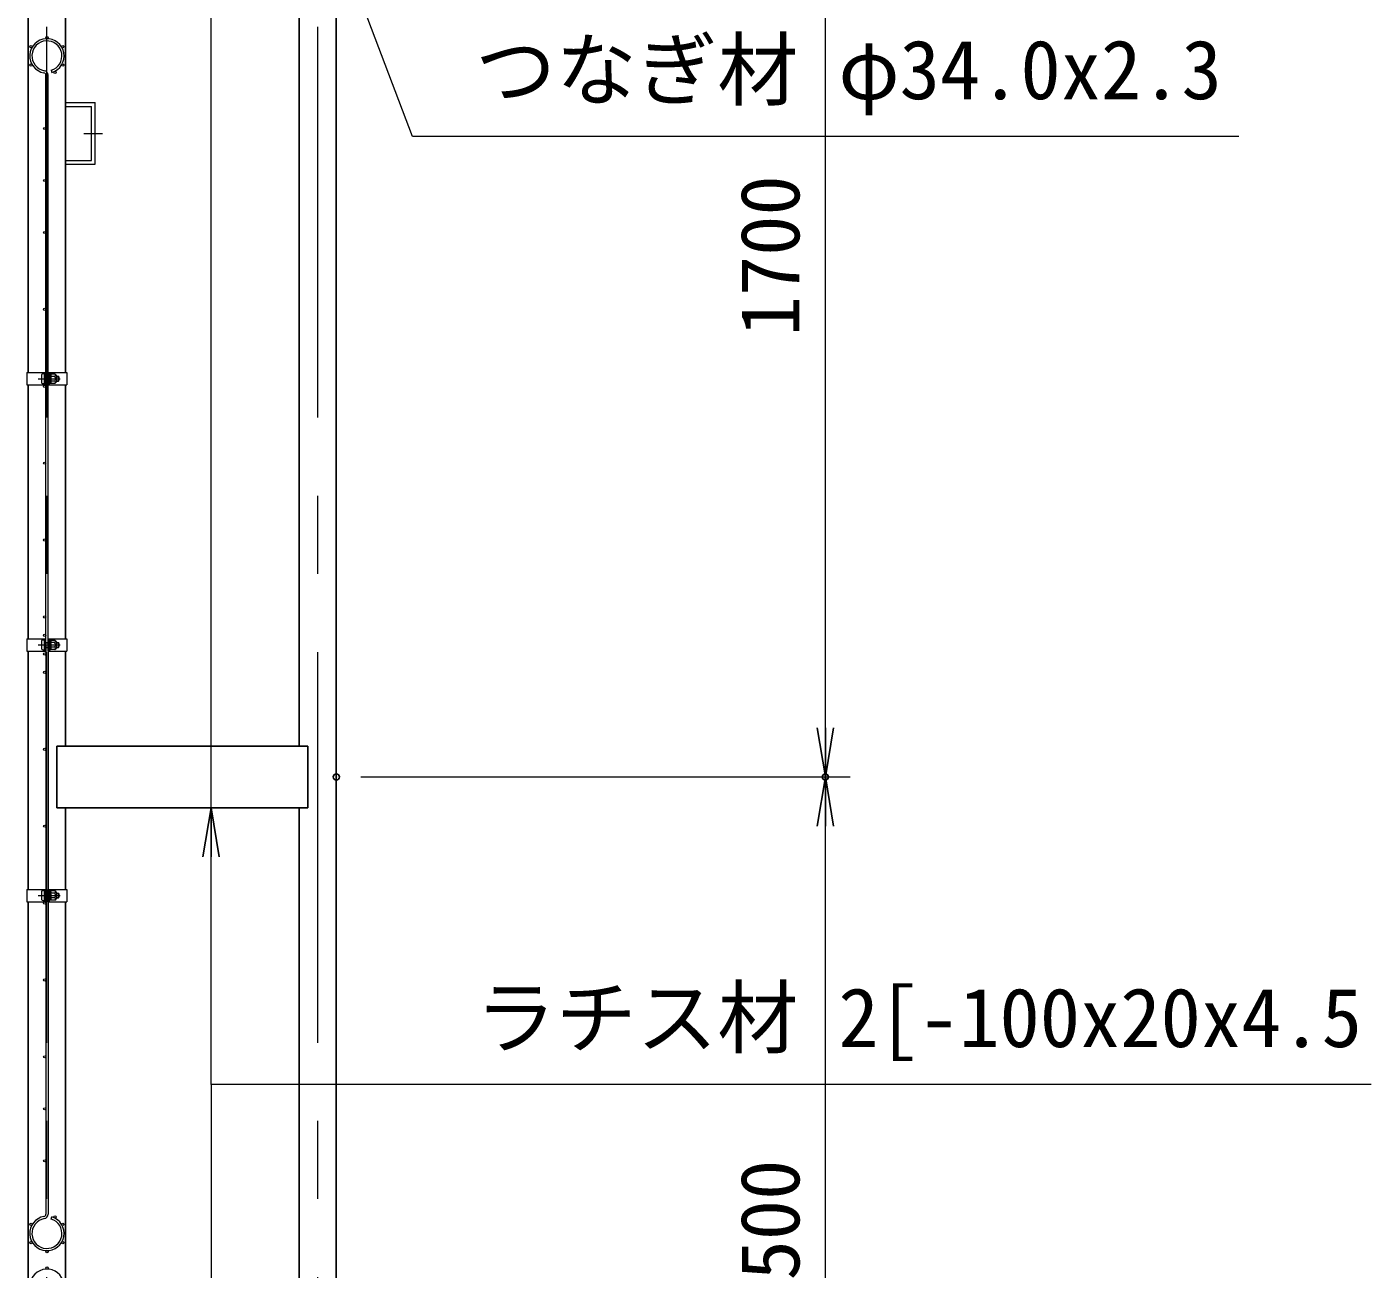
# Model space of a CAD drawing. Units: millimetres, scale not verified. Extents: x -8400 to 8400, y -5940 to 5940.
# Drawn here: x -1921 to 263, y 632 to 2651 of the extents above; entities that cross this region are included whole.
import ezdxf
from ezdxf.enums import TextEntityAlignment as Align

# ---------------------------------------------------------------- set-up
doc = ezdxf.new("R2010")
doc.units = ezdxf.units.MM
doc.header["$LTSCALE"] = 20
doc.header["$PDMODE"] = 32
doc.header["$PDSIZE"] = 10
doc.linetypes.add('USER1', pattern=[50.8, 31.75, -6.35, 6.35, -6.35])
for name, color, linetype, lineweight in [('0-3_D-STR1', 1, 'Continuous', 25), ('0-4_D-STR-DIM', 7, 'Continuous', 13), ('0-A_D-STR3', 3, 'Continuous', 13), ('0-B_D-STR2', 7, 'Continuous', 13), ('0-C_D-BMK', 2, 'USER1', 13), ('0-D_D-STR-TXT', 7, 'Continuous', 13)]:
    doc.layers.add(name, color=color, linetype=linetype, lineweight=lineweight)
doc.layers.add('0-5_0', color=7, linetype='Continuous')
doc.layers.add('0-6_Defpoints', color=7, linetype='Continuous')
doc.styles.add('ＭＳ ゴシック', font='')
doc.styles.get('ＭＳ ゴシック').set_extended_font_data('MS Gothic')

# ---------------------------------------------------------------- blocks, each defined once
blk = doc.blocks.new('_Open')
at = {"layer": '0-5_0'}
blk.add_line((-20, 3.333), (0, 0), dxfattribs=at)
blk.add_lwpolyline([(-20, -3.333), (0, 0), (-20, 0)], dxfattribs=at)

msp = doc.modelspace()

# ---------------------------------------------------------------- linework, layer by layer
at = {"layer": '0-3_D-STR1'}
for p, q in [((-1919.12, 3229.03), (-1919.12, 2089.03)), ((-1418.62, -4068.22), (-1418.62, 3140.78)), ((-1858.62, 2089.03), (-1858.62, 3031.78)), ((-1479.12, 3031.78), (-1479.12, 1481.78)), ((-1919.12, 2069.03), (-1919.12, 1656.28)), ((-1858.62, 1656.28), (-1858.62, 2069.03)), ((-1919.12, 1636.28), (-1919.12, 1249.03)), ((-1858.62, 1481.78), (-1858.62, 1636.28)), ((-1464.87, 1481.78), (-1872.87, 1481.78)), ((-1872.87, 1481.78), (-1872.87, 1381.78)), ((-1464.87, 1481.78), (-1464.87, 1381.78)), ((-1464.87, 1381.78), (-1872.87, 1381.78)), ((-1858.62, 1249.03), (-1858.62, 1381.78)), ((-1479.12, 1381.78), (-1479.12, -18.22)), ((-1919.12, 1229.03), (-1919.12, 89.03)), ((-1858.62, 89.03), (-1858.62, 1229.03))]:
    msp.add_line(p, q, dxfattribs=at)
at = {"layer": '0-4_D-STR-DIM'}
for p, q in [((-623.87, 1511.78), (-623.87, 3051.78)), ((-1378.62, 1431.78), (-583.87, 1431.78)), ((-1378.62, 1431.78), (-583.87, 1431.78)), ((-623.87, 11.78), (-623.87, 1351.78))]:
    msp.add_line(p, q, dxfattribs=at)
at = {"layer": '0-6_Defpoints'}
for p in [(-1418.62, 1431.78), (-1418.62, 1431.78), (-623.87, 1431.78)]:
    msp.add_point(p, dxfattribs=at)
at = {"layer": '0-A_D-STR3'}
for p, q in [((-1858.62, 2527.78), (-1810.62, 2527.78)), ((-1858.62, 2521.78), (-1816.62, 2521.78)), ((-1816.62, 2433.78), (-1816.62, 2521.78)), ((-1810.62, 2427.78), (-1810.62, 2527.78)), ((-1858.62, 2433.78), (-1816.62, 2433.78)), ((-1858.62, 2427.78), (-1810.62, 2427.78)), ((-1921.42, 2089.03), (-1890.67, 2089.03)), ((-1921.42, 2089.03), (-1921.42, 2069.03)), ((-1897.77, 2085.53), (-1897.77, 2072.53)), ((-1892.97, 2069.03), (-1892.97, 2089.03)), ((-1892.97, 2087.03), (-1892.97, 2071.03)), ((-1890.67, 2069.03), (-1890.67, 2089.03)), ((-1890.67, 2083.03), (-1887.07, 2083.03)), ((-1890.67, 2082.36), (-1887.07, 2082.36)), ((-1890.67, 2075.71), (-1887.07, 2075.71)), ((-1890.67, 2075.03), (-1887.07, 2075.03)), ((-1887.07, 2069.03), (-1887.07, 2089.03)), ((-1887.07, 2089.03), (-1856.32, 2089.03)), ((-1884.77, 2069.03), (-1884.77, 2089.03)), ((-1884.77, 2083.53), (-1884.39, 2086.7)), ((-1884.77, 2083.53), (-1884.77, 2074.53)), ((-1882.62, 2086.78), (-1884.29, 2086.78)), ((-1882.58, 2079.03), (-1882.58, 2086.76)), ((-1875.78, 2082.79), (-1882.58, 2082.79)), ((-1882.58, 2079.03), (-1882.58, 2071.31)), ((-1875.78, 2075.28), (-1882.58, 2075.28)), ((-1882.48, 2086.54), (-1882.52, 2086.71)), ((-1875.78, 2086.54), (-1882.48, 2086.54)), ((-1873.27, 2084.03), (-1873.27, 2074.03)), ((-1873.27, 2083.03), (-1869.97, 2083.03)), ((-1873.27, 2082.36), (-1869.65, 2082.36)), ((-1873.27, 2075.71), (-1869.65, 2075.71)), ((-1873.27, 2075.03), (-1869.97, 2075.03)), ((-1869.97, 2083.03), (-1869.97, 2075.03)), ((-1856.32, 2089.03), (-1856.32, 2069.03)), ((-1921.42, 2069.03), (-1890.67, 2069.03)), ((-1887.07, 2069.03), (-1856.32, 2069.03)), ((-1884.77, 2074.53), (-1884.39, 2071.37)), ((-1882.64, 2071.28), (-1884.29, 2071.28)), ((-1875.78, 2071.53), (-1882.48, 2071.53)), ((-1921.42, 1656.28), (-1890.67, 1656.28)), ((-1921.42, 1656.28), (-1921.42, 1636.28)), ((-1897.77, 1652.78), (-1897.77, 1639.78)), ((-1892.97, 1636.28), (-1892.97, 1656.28)), ((-1892.97, 1654.28), (-1892.97, 1638.28)), ((-1890.67, 1636.28), (-1890.67, 1656.28)), ((-1890.67, 1650.28), (-1887.07, 1650.28)), ((-1890.67, 1649.61), (-1887.07, 1649.61)), ((-1890.67, 1642.96), (-1887.07, 1642.96)), ((-1890.67, 1642.28), (-1887.07, 1642.28)), ((-1887.07, 1636.28), (-1887.07, 1656.28)), ((-1887.07, 1656.28), (-1856.32, 1656.28)), ((-1884.77, 1636.28), (-1884.77, 1656.28)), ((-1884.77, 1650.78), (-1884.39, 1653.95)), ((-1884.77, 1650.78), (-1884.77, 1641.78)), ((-1884.77, 1641.78), (-1884.39, 1638.62)), ((-1882.62, 1654.03), (-1884.29, 1654.03)), ((-1882.64, 1638.53), (-1884.29, 1638.53)), ((-1882.58, 1646.28), (-1882.58, 1654.01)), ((-1875.78, 1650.04), (-1882.58, 1650.04)), ((-1882.58, 1646.28), (-1882.58, 1638.56)), ((-1875.78, 1642.53), (-1882.58, 1642.53)), ((-1882.48, 1653.79), (-1882.52, 1653.96)), ((-1875.78, 1653.79), (-1882.48, 1653.79)), ((-1875.78, 1638.78), (-1882.48, 1638.78)), ((-1873.27, 1651.28), (-1873.27, 1641.28)), ((-1873.27, 1650.28), (-1869.97, 1650.28)), ((-1873.27, 1649.61), (-1869.65, 1649.61)), ((-1873.27, 1642.96), (-1869.65, 1642.96)), ((-1873.27, 1642.28), (-1869.97, 1642.28)), ((-1869.97, 1650.28), (-1869.97, 1642.28)), ((-1856.32, 1656.28), (-1856.32, 1636.28)), ((-1921.42, 1636.28), (-1890.67, 1636.28)), ((-1887.07, 1636.28), (-1856.32, 1636.28)), ((-1921.42, 1249.03), (-1890.67, 1249.03)), ((-1921.42, 1249.03), (-1921.42, 1229.03)), ((-1897.77, 1245.53), (-1897.77, 1232.53)), ((-1892.97, 1229.03), (-1892.97, 1249.03)), ((-1892.97, 1247.03), (-1892.97, 1231.03)), ((-1890.67, 1229.03), (-1890.67, 1249.03)), ((-1887.07, 1229.03), (-1887.07, 1249.03)), ((-1887.07, 1249.03), (-1856.32, 1249.03)), ((-1884.77, 1229.03), (-1884.77, 1249.03)), ((-1884.77, 1243.53), (-1884.39, 1246.7)), ((-1882.62, 1246.78), (-1884.29, 1246.78)), ((-1882.58, 1239.03), (-1882.58, 1246.76)), ((-1882.48, 1246.54), (-1882.52, 1246.71)), ((-1875.78, 1246.54), (-1882.48, 1246.54)), ((-1856.32, 1249.03), (-1856.32, 1229.03)), ((-1921.42, 1229.03), (-1890.67, 1229.03)), ((-1890.67, 1243.03), (-1887.07, 1243.03)), ((-1890.67, 1242.36), (-1887.07, 1242.36)), ((-1890.67, 1235.71), (-1887.07, 1235.71)), ((-1890.67, 1235.03), (-1887.07, 1235.03)), ((-1887.07, 1229.03), (-1856.32, 1229.03)), ((-1884.77, 1243.53), (-1884.77, 1234.53)), ((-1884.77, 1234.53), (-1884.39, 1231.37)), ((-1882.64, 1231.28), (-1884.29, 1231.28)), ((-1875.78, 1242.79), (-1882.58, 1242.79)), ((-1882.58, 1239.03), (-1882.58, 1231.31)), ((-1875.78, 1235.28), (-1882.58, 1235.28)), ((-1875.78, 1231.53), (-1882.48, 1231.53)), ((-1873.27, 1244.03), (-1873.27, 1234.03)), ((-1873.27, 1243.03), (-1869.97, 1243.03)), ((-1873.27, 1242.36), (-1869.65, 1242.36)), ((-1873.27, 1235.71), (-1869.65, 1235.71)), ((-1873.27, 1235.03), (-1869.97, 1235.03)), ((-1869.97, 1243.03), (-1869.97, 1235.03))]:
    msp.add_line(p, q, dxfattribs=at)
for centre, radius, start, end in [((-1884.29, 2086.68), 0.1, 90, 173), ((-1882.62, 2086.68), 0.1, 15, 90), ((-1887.46, 2084.66), 5.32, 339.37322, 22.7756), ((-1887.46, 2073.41), 5.32, 337.2244, 20.62678), ((-1903.33, 2079.03), 21.19, 0, 10.20031), ((-1903.33, 2079.03), 21.19, 349.79969, 0), ((-1876.8, 2084.66), 2.13, 298.45309, 61.54691), ((-1881.54, 2079.03), 6.87, 0, 33.09348), ((-1881.54, 2079.03), 6.87, 326.90652, 0), ((-1876.8, 2073.4), 2.13, 298.45309, 61.54691), ((-1880.05, 2079.78), 8, 32.13463, 57.68315), ((-1877.47, 2079.03), 8.5, 331.92751, 28.07249), ((-1884.29, 2071.38), 0.1, 187, 270), ((-1882.64, 2071.38), 0.1, 270, 337.2244), ((-1880.05, 2078.29), 8, 302.31685, 327.86537), ((-1884.29, 1653.93), 0.1, 90, 173), ((-1884.29, 1638.63), 0.1, 187, 270), ((-1882.64, 1638.63), 0.1, 270, 337.2244), ((-1882.62, 1653.93), 0.1, 15, 90), ((-1887.46, 1651.91), 5.32, 339.37322, 22.7756), ((-1887.46, 1640.66), 5.32, 337.2244, 20.62678), ((-1903.33, 1646.28), 21.19, 0, 10.20031), ((-1903.33, 1646.28), 21.19, 349.79969, 0), ((-1876.8, 1651.91), 2.13, 298.45309, 61.54691), ((-1881.54, 1646.28), 6.87, 0, 33.09348), ((-1881.54, 1646.28), 6.87, 326.90652, 0), ((-1876.8, 1640.65), 2.13, 298.45309, 61.54691), ((-1880.05, 1647.03), 8, 32.13463, 57.68315), ((-1880.05, 1645.54), 8, 302.31685, 327.86537), ((-1877.47, 1646.28), 8.5, 331.92751, 28.07249), ((-1884.29, 1246.68), 0.1, 90, 173), ((-1882.62, 1246.68), 0.1, 15, 90), ((-1887.46, 1244.66), 5.32, 339.37322, 22.7756), ((-1876.8, 1244.66), 2.13, 298.45309, 61.54691), ((-1880.05, 1239.78), 8, 32.13463, 57.68315), ((-1884.29, 1231.38), 0.1, 187, 270), ((-1882.64, 1231.38), 0.1, 270, 337.2244), ((-1887.46, 1233.41), 5.32, 337.2244, 20.62678), ((-1903.33, 1239.03), 21.19, 0, 10.20031), ((-1903.33, 1239.03), 21.19, 349.79969, 0), ((-1881.54, 1239.03), 6.87, 0, 33.09348), ((-1881.54, 1239.03), 6.87, 326.90652, 0), ((-1876.8, 1233.4), 2.13, 298.45309, 61.54691), ((-1880.05, 1238.29), 8, 302.31685, 327.86537), ((-1877.47, 1239.03), 8.5, 331.92751, 28.07249)]:
    msp.add_arc(centre, radius, start, end, dxfattribs=at)
for centre, start_param, end_param in [((-1892.97, 2085.53), 1.5707963, 3.1415927), ((-1892.97, 2072.53), 3.1415927, 4.712389), ((-1892.97, 1652.78), 1.5707963, 3.1415927), ((-1892.97, 1639.78), 3.1415927, 4.712389), ((-1892.97, 1245.53), 1.5707963, 3.1415927), ((-1892.97, 1232.53), 3.1415927, 4.712389)]:
    msp.add_ellipse(centre, major_axis=(4.8, 0), ratio=0.3125, start_param=start_param, end_param=end_param, dxfattribs=at)
at = {"layer": '0-B_D-STR2'}
for p, q in [((-1881.9, 2580.4), (-1880.87, 2576.95)), ((-1890.67, 1646.78), (-1890.67, 2572.65)), ((-1887.07, 1646.78), (-1887.07, 2572.65)), ((-1890.67, 1646.78), (-1890.67, 720.92)), ((-1887.07, 1646.78), (-1887.07, 720.92)), ((-1881.9, 713.17), (-1880.87, 716.62))]:
    msp.add_line(p, q, dxfattribs=at)
for centre in [(-1888.87, 2633.58), (-1914.68, 2618.68), (-1863.07, 2618.68), (-1914.68, 2588.88), (-1875.76, 2577.03), (-1863.07, 2588.88), (-1892.47, 2485.78), (-1892.47, 2401.28), (-1892.47, 2316.78), (-1892.47, 2191.78), (-1892.47, 2066.78), (-1892.47, 1941.78), (-1892.47, 1816.78), (-1892.47, 1691.78), (-1892.47, 1661.78), (-1892.47, 1631.78), (-1892.47, 1601.78), (-1892.47, 1476.78), (-1892.47, 1351.78), (-1892.47, 1226.78), (-1892.47, 1101.78), (-1892.47, 976.78), (-1892.47, 892.28), (-1892.47, 807.78), (-1914.68, 704.68), (-1875.76, 716.54), (-1863.07, 704.68), (-1914.68, 674.88), (-1888.87, 659.98), (-1863.07, 674.88), (-1888.87, 633.58)]:
    msp.add_circle(centre, 1.8, dxfattribs=at)
for centre, radius, start, end in [((-1888.87, 2603.78), 28, 286.60421, 260.16066), ((-1888.87, 2603.78), 24.4, 286.60421, 260.16066), ((-1894.27, 2572.65), 7.2, 0, 80.16066), ((-1894.27, 2572.65), 3.6, 0, 80.16066), ((-1894.27, 720.92), 3.6, 279.83934, 0), ((-1894.27, 720.92), 7.2, 279.83934, 0), ((-1888.87, 689.78), 28, 99.83934, 73.39579), ((-1888.87, 689.78), 24.4, 99.83934, 73.39579), ((-1888.87, 603.78), 28, 286.60421, 260.16066)]:
    msp.add_arc(centre, radius, start, end, dxfattribs=at)
at = {"layer": '0-C_D-BMK'}
for p, q in [((-1888.87, -4080.22), (-1888.87, 4646.78)), ((-1448.87, -4080.22), (-1448.87, 3162.78)), ((-1828.64, 2477.78), (-1798.61, 2477.78)), ((-1903.29, 2079.03), (-1867.55, 2079.03)), ((-1903.29, 1646.28), (-1867.55, 1646.28)), ((-1903.29, 1239.03), (-1867.55, 1239.03))]:
    msp.add_line(p, q, dxfattribs=at)
at = {"layer": '0-D_D-STR-TXT'}
for points in [[(262.76, 931.78), (-1622.19, 931.78), (-1622.19, 3029.78)], [(47.79, 2472.49), (-1294.88, 2472.49), (-1488.53, 2984.37)], [(262.76, 931.78), (-1622.19, 931.78), (-1622.19, 1379.78)], [(262.76, 931.78), (-1622.19, 931.78), (-1622.19, -1116.22)], [(262.76, 931.78), (-1622.19, 931.78), (-1622.19, -1816.22)], [(262.76, 931.78), (-1622.19, 931.78), (-1622.19, -2416.22)], [(262.76, 931.78), (-1622.19, 931.78), (-1622.19, -16.22)], [(262.76, 931.78), (-1622.19, 931.78), (-1622.19, -2916.22)]]:
    msp.add_lwpolyline(points, dxfattribs=at)

# ---------------------------------------------------------------- block references
at = {"layer": '0-4_D-STR-DIM', "xscale": 4, "yscale": 4}
for rotation in [270, 90]:
    msp.add_blockref('_Open', (-623.87, 1431.78), dxfattribs=dict(at, rotation=rotation))
at = {"layer": '0-D_D-STR-TXT', "xscale": 4, "yscale": 4, "rotation": 90}
msp.add_blockref('_Open', (-1622.19, 1381.78), dxfattribs=at)

# ---------------------------------------------------------------- texts
at = {"layer": '0-4_D-STR-DIM', "style": 'ＭＳ ゴシック'}
for s, p in [('1700', (-637.37, 2147.98)), ('1500', (-637.37, 547.98))]:
    msp.add_text(s, height=96.19, rotation=90, dxfattribs=at).set_placement(p, align=Align.BOTTOM_LEFT)
at = {"layer": '0-D_D-STR-TXT', "style": 'ＭＳ ゴシック'}
for s, p in [('つなぎ材 φ34.0x2.3', (-1193.03, 2504.51)), ('ラチス材 2[-100x20x4.5', (-1193.03, 963.81))]:
    msp.add_text(s, height=96.19, dxfattribs=at).set_placement(p, align=Align.BOTTOM_LEFT)

doc.saveas('drawing.dxf')
